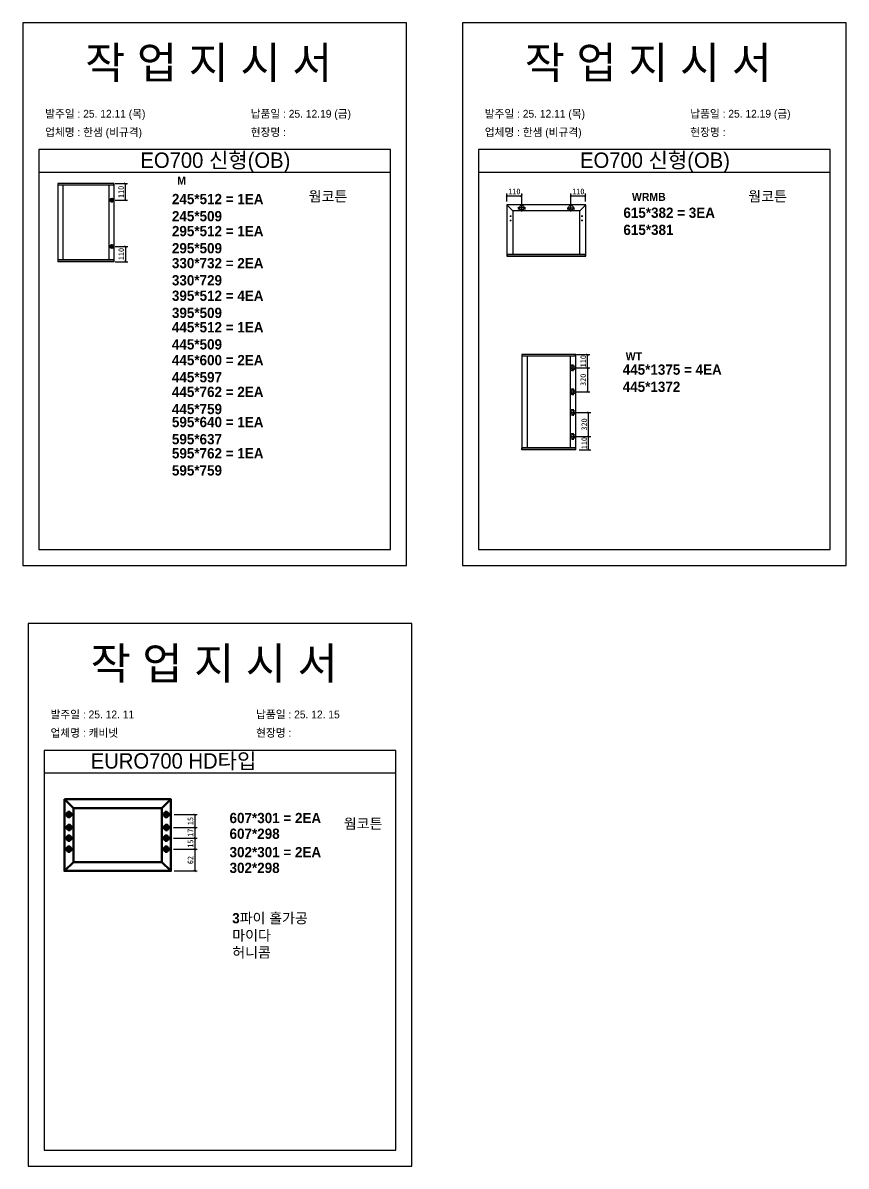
# Model space of a CAD drawing. Header units: millimetres. Extents: x -44117 to 256353, y -2095463 to 65325.
# Drawn here: x 110766 to 114371, y -554060 to -549053 of the extents above; entities that cross this region are included whole.
import ezdxf

# ---------------------------------------------------------------- set-up
doc = ezdxf.new("R2010")
doc.units = ezdxf.units.MM
doc.header["$LTSCALE"] = 10
doc.layers.add('Layer1', color=7, linetype='Continuous', lineweight=70)
doc.styles.add('MtX_Gulim', font='')
doc.styles.get('MtX_Gulim').set_extended_font_data('Gulim', bold=True)
doc.dimstyles.new('ISO-25', dxfattribs={"dimtxt": 2.5, "dimasz": 2.5, "dimexe": 1, "dimexo": 1, "dimtad": 1, "dimtxsty": 'Standard', "dimblk": 'ARCHTICK', "dimcen": 2.5, "dimadec": 0, "dimazin": 0, "dimtfac": 1, "dimtmove": 0, "dimatfit": 3, "dimfxl": 0, "dimarcsym": 0})

# ---------------------------------------------------------------- blocks, each defined once
blk = doc.blocks.new('_ArchTick')
at = {"color": 0, "linetype": 'ByBlock', "const_width": 0.15}
blk.add_lwpolyline([(-0.5, -0.5), (0.5, 0.5)], dxfattribs=at)
blk = doc.blocks.new('*D4211')
at = {"color": 0, "lineweight": -2}
for p, q in [((111170.1, -549756.6), (111224.8, -549756.6)), ((111214.8, -549830.2), (111214.8, -549756.6)), ((111170.1, -549830.2), (111224.8, -549830.2))]:
    blk.add_line(p, q, dxfattribs=at)
at = {"layer": 'Defpoints', "color": 0}
for p in [(111155.1, -549756.6), (111214.8, -549756.6), (111155.1, -549830.2)]:
    blk.add_point(p, dxfattribs=at)
at = {"color": 0, "lineweight": -2, "xscale": 10, "yscale": 10, "zscale": 10}
for p, rotation in [((111214.8, -549756.6), 90), ((111214.8, -549830.2), 270)]:
    blk.add_blockref('_ArchTick', p, dxfattribs=dict(at, rotation=rotation))
at = {"color": 0, "insert": (111196, -549793.4), "char_height": 25, "attachment_point": 5, "rotation": 90}
blk.add_mtext('110', dxfattribs=at)
blk = doc.blocks.new('*D4212')
at = {"color": 0, "lineweight": -2}
for p, q in [((111170.1, -550032.1), (111225.7, -550032.1)), ((111215.7, -550032.1), (111215.7, -550098.9)), ((111170.1, -550098.9), (111225.7, -550098.9))]:
    blk.add_line(p, q, dxfattribs=at)
at = {"layer": 'Defpoints', "color": 0}
for p in [(111155.1, -550032.1), (111155.1, -550098.9), (111215.7, -550098.9)]:
    blk.add_point(p, dxfattribs=at)
at = {"color": 0, "lineweight": -2, "xscale": 10, "yscale": 10, "zscale": 10}
for p, rotation in [((111215.7, -550032.1), 90), ((111215.7, -550098.9), 270)]:
    blk.add_blockref('_ArchTick', p, dxfattribs=dict(at, rotation=rotation))
at = {"color": 0, "insert": (111197, -550065.5), "char_height": 25, "attachment_point": 5, "rotation": 90}
blk.add_mtext('110', dxfattribs=at)
blk = doc.blocks.new('*D4213')
at = {"color": 0, "lineweight": -2}
for p, q in [((112885.7, -549834.8), (112885.7, -549800.2)), ((112885.7, -549810.2), (112950.3, -549810.2)), ((112950.3, -549847.5), (112950.3, -549800.2))]:
    blk.add_line(p, q, dxfattribs=at)
at = {"layer": 'Defpoints', "color": 0}
for p in [(112950.3, -549810.2), (112885.7, -549849.8), (112950.3, -549862.5)]:
    blk.add_point(p, dxfattribs=at)
at = {"color": 0, "lineweight": -2, "xscale": 10, "yscale": 10, "zscale": 10, "rotation": 180}
blk.add_blockref('_ArchTick', (112885.7, -549810.2), dxfattribs=at)
at = {"color": 0, "lineweight": -2, "xscale": 10, "yscale": 10, "zscale": 10}
blk.add_blockref('_ArchTick', (112950.3, -549810.2), dxfattribs=at)
at = {"color": 0, "insert": (112918, -549791.5), "char_height": 25, "attachment_point": 5}
blk.add_mtext('110', dxfattribs=at)
blk = doc.blocks.new('*D4214')
at = {"color": 0, "lineweight": -2}
for p, q in [((113165.8, -549847.5), (113165.8, -549800.2)), ((113165.8, -549810.2), (113230.3, -549810.2)), ((113230.3, -549834.8), (113230.3, -549800.2))]:
    blk.add_line(p, q, dxfattribs=at)
at = {"layer": 'Defpoints', "color": 0}
for p in [(113230.3, -549810.2), (113165.8, -549862.5), (113230.3, -549849.8)]:
    blk.add_point(p, dxfattribs=at)
at = {"color": 0, "lineweight": -2, "xscale": 10, "yscale": 10, "zscale": 10, "rotation": 180}
blk.add_blockref('_ArchTick', (113165.8, -549810.2), dxfattribs=at)
at = {"color": 0, "lineweight": -2, "xscale": 10, "yscale": 10, "zscale": 10}
blk.add_blockref('_ArchTick', (113230.3, -549810.2), dxfattribs=at)
at = {"color": 0, "insert": (113198.1, -549791.5), "char_height": 25, "attachment_point": 5}
blk.add_mtext('110', dxfattribs=at)
blk = doc.blocks.new('*D4215')
at = {"color": 0, "lineweight": -2}
for p, q in [((113190.6, -550505.9), (113248.5, -550505.9)), ((113238.5, -550563.7), (113238.5, -550505.9)), ((113190.6, -550563.7), (113248.5, -550563.7))]:
    blk.add_line(p, q, dxfattribs=at)
at = {"layer": 'Defpoints', "color": 0}
for p in [(113175.6, -550505.9), (113238.5, -550505.9), (113175.6, -550563.7)]:
    blk.add_point(p, dxfattribs=at)
at = {"color": 0, "lineweight": -2, "xscale": 10, "yscale": 10, "zscale": 10}
for p, rotation in [((113238.5, -550505.9), 90), ((113238.5, -550563.7), 270)]:
    blk.add_blockref('_ArchTick', p, dxfattribs=dict(at, rotation=rotation))
at = {"color": 0, "insert": (113219.7, -550534.8), "char_height": 25, "attachment_point": 5, "rotation": 90}
blk.add_mtext('110', dxfattribs=at)
blk = doc.blocks.new('*D4216')
at = {"color": 0, "lineweight": -2}
for p, q in [((113190.6, -550864.3), (113253.1, -550864.3)), ((113243.1, -550922.8), (113243.1, -550864.3)), ((113202.2, -550922.8), (113253.1, -550922.8))]:
    blk.add_line(p, q, dxfattribs=at)
at = {"layer": 'Defpoints', "color": 0}
for p in [(113175.6, -550864.3), (113243.1, -550864.3), (113187.2, -550922.8)]:
    blk.add_point(p, dxfattribs=at)
at = {"color": 0, "lineweight": -2, "xscale": 10, "yscale": 10, "zscale": 10}
for p, rotation in [((113243.1, -550864.3), 90), ((113243.1, -550922.8), 270)]:
    blk.add_blockref('_ArchTick', p, dxfattribs=dict(at, rotation=rotation))
at = {"color": 0, "insert": (113224.3, -550893.6), "char_height": 25, "attachment_point": 5, "rotation": 90}
blk.add_mtext('110', dxfattribs=at)
blk = doc.blocks.new('*D4217')
at = {"color": 0, "lineweight": -2}
for p, q in [((113190.6, -550759.1), (113253.1, -550759.1)), ((113243.1, -550864.3), (113243.1, -550759.1)), ((113190.6, -550864.3), (113253.1, -550864.3))]:
    blk.add_line(p, q, dxfattribs=at)
at = {"layer": 'Defpoints', "color": 0}
for p in [(113175.6, -550759.1), (113243.1, -550759.1), (113175.6, -550864.3)]:
    blk.add_point(p, dxfattribs=at)
at = {"color": 0, "lineweight": -2, "xscale": 10, "yscale": 10, "zscale": 10}
for p, rotation in [((113243.1, -550759.1), 90), ((113243.1, -550864.3), 270)]:
    blk.add_blockref('_ArchTick', p, dxfattribs=dict(at, rotation=rotation))
at = {"color": 0, "insert": (113224.3, -550811.7), "char_height": 25, "attachment_point": 5, "rotation": 90}
blk.add_mtext('320', dxfattribs=at)
blk = doc.blocks.new('*D4218')
at = {"color": 0, "lineweight": -2}
for p, q in [((113190.6, -550563.7), (113248.5, -550563.7)), ((113238.5, -550563.7), (113238.5, -550668.9)), ((113190.6, -550668.9), (113248.5, -550668.9))]:
    blk.add_line(p, q, dxfattribs=at)
at = {"layer": 'Defpoints', "color": 0}
for p in [(113175.6, -550563.7), (113175.6, -550668.9), (113238.5, -550668.9)]:
    blk.add_point(p, dxfattribs=at)
at = {"color": 0, "lineweight": -2, "xscale": 10, "yscale": 10, "zscale": 10}
for p, rotation in [((113238.5, -550563.7), 90), ((113238.5, -550668.9), 270)]:
    blk.add_blockref('_ArchTick', p, dxfattribs=dict(at, rotation=rotation))
at = {"color": 0, "insert": (113219.7, -550616.3), "char_height": 25, "attachment_point": 5, "rotation": 90}
blk.add_mtext('320', dxfattribs=at)
blk = doc.blocks.new('*D4232')
at = {"color": 0, "lineweight": -2}
for p, q in [((111429.3, -552671.5), (111528.9, -552671.5)), ((111518.9, -552671.5), (111518.9, -552767.3)), ((111429.3, -552767.3), (111528.9, -552767.3))]:
    blk.add_line(p, q, dxfattribs=at)
at = {"layer": 'Defpoints', "color": 0}
for p in [(111414.3, -552671.5), (111414.3, -552767.3), (111518.9, -552767.3)]:
    blk.add_point(p, dxfattribs=at)
at = {"color": 0, "lineweight": -2, "xscale": 10, "yscale": 10, "zscale": 10}
for p, rotation in [((111518.9, -552671.5), 90), ((111518.9, -552767.3), 270)]:
    blk.add_blockref('_ArchTick', p, dxfattribs=dict(at, rotation=rotation))
at = {"color": 0, "insert": (111500.1, -552719.4), "char_height": 25, "attachment_point": 5, "rotation": 90}
blk.add_mtext('62', dxfattribs=at)
blk = doc.blocks.new('*D4233')
at = {"color": 0, "lineweight": -2}
for p, q in [((111429.3, -552520), (111528.9, -552520)), ((111518.9, -552520), (111518.9, -552576.6)), ((111425.8, -552576.6), (111528.9, -552576.6))]:
    blk.add_line(p, q, dxfattribs=at)
at = {"layer": 'Defpoints', "color": 0}
for p in [(111414.3, -552520), (111410.8, -552576.6), (111518.9, -552576.6)]:
    blk.add_point(p, dxfattribs=at)
at = {"color": 0, "lineweight": -2, "xscale": 10, "yscale": 10, "zscale": 10}
for p, rotation in [((111518.9, -552520), 90), ((111518.9, -552576.6), 270)]:
    blk.add_blockref('_ArchTick', p, dxfattribs=dict(at, rotation=rotation))
at = {"color": 0, "insert": (111500.1, -552548.3), "char_height": 25, "attachment_point": 5, "rotation": 90}
blk.add_mtext('15', dxfattribs=at)
blk = doc.blocks.new('*D4234')
at = {"color": 0, "lineweight": -2}
for p, q in [((111425.8, -552576.6), (111528.9, -552576.6)), ((111518.9, -552576.6), (111518.9, -552623.2)), ((111425.3, -552623.2), (111528.9, -552623.2))]:
    blk.add_line(p, q, dxfattribs=at)
at = {"layer": 'Defpoints', "color": 0}
for p in [(111410.8, -552576.6), (111410.3, -552623.2), (111518.9, -552623.2)]:
    blk.add_point(p, dxfattribs=at)
at = {"color": 0, "lineweight": -2, "xscale": 10, "yscale": 10, "zscale": 10}
for p, rotation in [((111518.9, -552576.6), 90), ((111518.9, -552623.2), 270)]:
    blk.add_blockref('_ArchTick', p, dxfattribs=dict(at, rotation=rotation))
at = {"color": 0, "insert": (111500.1, -552599.9), "char_height": 25, "attachment_point": 5, "rotation": 90}
blk.add_mtext('17', dxfattribs=at)
blk = doc.blocks.new('*D4235')
at = {"color": 0, "lineweight": -2}
for p, q in [((111425.3, -552623.2), (111528.9, -552623.2)), ((111518.9, -552623.2), (111518.9, -552671.5)), ((111425.3, -552671.5), (111528.9, -552671.5))]:
    blk.add_line(p, q, dxfattribs=at)
at = {"layer": 'Defpoints', "color": 0}
for p in [(111410.3, -552623.2), (111410.3, -552671.5), (111518.9, -552671.5)]:
    blk.add_point(p, dxfattribs=at)
at = {"color": 0, "lineweight": -2, "xscale": 10, "yscale": 10, "zscale": 10}
for p, rotation in [((111518.9, -552623.2), 90), ((111518.9, -552671.5), 270)]:
    blk.add_blockref('_ArchTick', p, dxfattribs=dict(at, rotation=rotation))
at = {"color": 0, "insert": (111500.1, -552647.3), "char_height": 25, "attachment_point": 5, "rotation": 90}
blk.add_mtext('15', dxfattribs=at)

msp = doc.modelspace()

# ---------------------------------------------------------------- linework, layer by layer
for p, q in [((112376.12066, -549608.30068), (110836.12066, -549608.30068)), ((114300.91068, -549608.30068), (112760.91068, -549608.30068)), ((112376.12066, -549708.30068), (110836.12066, -549708.30068)), ((114300.91068, -549708.30068), (112760.91068, -549708.30068)), ((110919.27714, -549756.81515), (110919.27714, -550098.70203)), ((111165.77778, -549757.25788), (110919.27714, -549757.25788)), ((111165.77778, -549763.94804), (110919.27714, -549763.94804)), ((111165.53182, -549756.56919), (110919.5231, -549756.56919)), ((110941.16774, -549763.45612), (110941.16774, -550091.56915)), ((111143.64122, -550091.56915), (111143.64122, -549763.94804)), ((111164.54797, -549763.94804), (111164.54797, -549756.56919)), ((111165.77778, -550098.70203), (111165.77778, -549756.81515)), ((112885.43518, -549849.82217), (112885.43518, -550074.1625)), ((112911.77593, -549876.16292), (112885.52186, -549849.61289)), ((113230.32101, -549849.52621), (112885.73114, -549849.52621)), ((112911.77593, -549876.16292), (112911.77593, -550066.17148)), ((113204.27622, -549876.16292), (112911.77593, -549876.16292)), ((112966.39461, -549862.5486), (112934.10777, -549862.5486)), ((112939.30054, -549868.46787), (112934.56512, -549868.46787)), ((112936.93283, -549866.10016), (112936.93283, -549870.83558)), ((112950.25119, -549878.69202), (112950.25119, -549846.40518)), ((112965.93725, -549868.46787), (112961.20184, -549868.46787)), ((112963.56954, -549866.10016), (112963.56954, -549870.83558)), ((113149.65755, -549862.5486), (113181.94439, -549862.5486)), ((113154.85033, -549868.46787), (113150.11491, -549868.46787)), ((113152.48262, -549866.10016), (113152.48262, -549870.83558)), ((113165.80097, -549878.69202), (113165.80097, -549846.40518)), ((113181.48704, -549868.46787), (113176.75162, -549868.46787)), ((113179.11933, -549866.10016), (113179.11933, -549870.83558)), ((113204.27622, -549876.16292), (113230.53029, -549849.61289)), ((113204.27622, -550065.57955), (113204.27622, -549876.16292)), ((113230.61697, -550074.1625), (113230.61697, -549849.82217)), ((112898.75354, -549899.24807), (112904.67281, -549899.24807)), ((112898.75354, -549918.18974), (112904.67281, -549918.18974)), ((112901.71317, -549896.28844), (112901.71317, -549902.20771)), ((112901.71317, -549915.2301), (112901.71317, -549921.14937)), ((113217.29862, -549899.24807), (113211.37935, -549899.24807)), ((113217.29862, -549918.18974), (113211.37935, -549918.18974)), ((113214.33899, -549896.28844), (113214.33899, -549902.20771)), ((113214.33899, -549915.2301), (113214.33899, -549921.14937)), ((112885.43518, -550065.57955), (113230.61697, -550065.57955)), ((112885.43518, -550073.62976), (113230.32101, -550073.62976)), ((112885.73114, -550074.45846), (113230.32101, -550074.45846)), ((112886.91499, -550065.57955), (112886.91499, -550074.45846)), ((113229.13716, -550074.45846), (113229.13716, -550065.57955)), ((111165.77778, -550091.56915), (110919.27714, -550091.56915)), ((111165.77778, -550098.25931), (110919.27714, -550098.25931)), ((111165.53182, -550098.948), (110919.5231, -550098.948)), ((110920.50694, -550098.948), (110920.50694, -550091.56915)), ((111164.54797, -550091.56915), (111164.54797, -550098.948)), ((112950.29756, -550505.4114), (112950.29756, -550922.61927)), ((113187.29113, -550505.89072), (112950.29756, -550505.89072)), ((113187.29113, -550513.13366), (112950.29756, -550513.13366)), ((113187.02485, -550505.14512), (112950.56385, -550505.14512)), ((112951.62899, -550505.14512), (112951.62899, -550513.13366)), ((112973.99692, -550512.6011), (112973.99692, -550914.89701)), ((113163.32549, -550914.89701), (113163.32549, -550513.13366)), ((113185.95971, -550513.13366), (113185.95971, -550505.14512)), ((113187.29113, -550922.61927), (113187.29113, -550505.4114)), ((113161.05001, -550563.7278), (113190.09918, -550563.7278)), ((113172.91175, -550551.74498), (113168.65119, -550551.74498)), ((113172.91175, -550575.71062), (113168.65119, -550575.71062)), ((113170.78147, -550549.6147), (113170.78147, -550553.87525)), ((113170.78147, -550573.58034), (113170.78147, -550577.8409)), ((113175.5746, -550578.25239), (113175.5746, -550549.20321)), ((113161.05001, -550668.91034), (113190.09918, -550668.91034)), ((113172.91175, -550656.92751), (113168.65119, -550656.92751)), ((113172.91175, -550680.89316), (113168.65119, -550680.89316)), ((113170.78147, -550654.79723), (113170.78147, -550659.05779)), ((113170.78147, -550678.76288), (113170.78147, -550683.02343)), ((113175.5746, -550654.38575), (113175.5746, -550683.43493)), ((113161.05001, -550759.12034), (113190.09918, -550759.12034)), ((113172.91175, -550747.13751), (113168.65119, -550747.13751)), ((113172.91175, -550771.10315), (113168.65119, -550771.10315)), ((113170.78147, -550745.00723), (113170.78147, -550749.26779)), ((113170.78147, -550768.97287), (113170.78147, -550773.23343)), ((113175.5746, -550744.59575), (113175.5746, -550773.64493)), ((113161.05001, -550864.30287), (113190.09918, -550864.30287)), ((113172.91175, -550852.32004), (113168.65119, -550852.32004)), ((113172.91175, -550876.28568), (113168.65119, -550876.28568)), ((113170.78147, -550850.18976), (113170.78147, -550854.45031)), ((113170.78147, -550874.1554), (113170.78147, -550878.41596)), ((113175.5746, -550849.77828), (113175.5746, -550878.82746)), ((113187.29113, -550914.89701), (112950.29756, -550914.89701)), ((113187.29113, -550922.13996), (112950.29756, -550922.13996)), ((113187.02485, -550922.88556), (112950.56385, -550922.88556)), ((112951.62899, -550922.88556), (112951.62899, -550914.89701)), ((113185.95971, -550914.89701), (113185.95971, -550922.88556)), ((112399.8295, -552238.95011), (110859.8295, -552238.95011)), ((112399.8295, -552338.95011), (110859.8295, -552338.95011))]:
    msp.add_line(p, q)
at = {"color": 1}
for p in [(110300.49669, 21924.9366), (110300.49669, 14161.07811), (110300.49669, 18584.38997), (110300.49669, 10820.53148), (110300.49669, 18627.87121), (110300.49669, 10864.01272), (110300.49669, 15287.32457), (110300.49669, 7523.46608), (110300.49669, 3746.75115), (110300.49669, 21924.9366), (110300.49669, 14161.07811), (110300.49669, 18584.38997), (110300.49669, 10820.53148), (110300.49669, 18627.87121), (110300.49669, 10864.01272), (110300.49669, 15287.32457), (110300.49669, 7523.46608), (110300.49669, 3746.75115), (110300.49669, 21924.9366), (110300.49669, 14161.07811), (110300.49669, 18584.38997), (110300.49669, 10820.53148), (110300.49669, 18627.87121), (110300.49669, 10864.01272), (110300.49669, 15287.32457), (110300.49669, 7523.46608), (110300.49669, 3746.75115), (110300.49669, 21924.9366), (110300.49669, 14161.07811), (110300.49669, 18584.38997), (110300.49669, 10820.53148), (110300.49669, 18627.87121), (110300.49669, 10864.01272), (110300.49669, 15287.32457), (110300.49669, 7523.46608), (110300.49669, 3746.75115), (110300.49669, 21924.9366), (110300.49669, 14161.07811), (110300.49669, 18584.38997), (110300.49669, 10820.53148), (110300.49669, 18627.87121), (110300.49669, 10864.01272), (110300.49669, 15287.32457), (110300.49669, 7523.46608), (110300.49669, 3746.75115), (110300.49669, 21924.9366), (110300.49669, 14161.07811), (110300.49669, 18584.38997), (110300.49669, 10820.53148), (110300.49669, 18627.87121), (110300.49669, 10864.01272), (110300.49669, 15287.32457), (110300.49669, 7523.46608), (110300.49669, 3746.75115), (110300.49669, 21924.9366), (110300.49669, 14161.07811), (110300.49669, 18584.38997), (110300.49669, 10820.53148), (110300.49669, 18627.87121), (110300.49669, 10864.01272), (110300.49669, 15287.32457), (110300.49669, 7523.46608), (110300.49669, 3746.75115), (110300.49669, 21924.9366), (110300.49669, 14161.07811), (110300.49669, 18584.38997), (110300.49669, 10820.53148), (110300.49669, 18627.87121), (110300.49669, 10864.01272), (110300.49669, 15287.32457), (110300.49669, 7523.46608), (110300.49669, 3746.75115), (110300.49669, 21924.9366), (110300.49669, 14161.07811), (110300.49669, 18584.38997), (110300.49669, 10820.53148), (110300.49669, 18627.87121), (110300.49669, 10864.01272), (110300.49669, 15287.32457), (110300.49669, 7523.46608), (110300.49669, 3746.75115), (110300.49669, 21924.9366), (110300.49669, 14161.07811), (110300.49669, 18584.38997), (110300.49669, 10820.53148), (110300.49669, 18627.87121), (110300.49669, 10864.01272), (110300.49669, 15287.32457), (110300.49669, 7523.46608), (110300.49669, 3746.75115), (110300.49669, 12702.87182), (110300.49669, 4939.01333), (110300.49669, 9362.32519), (110300.49669, 1598.4667), (110300.49669, 9405.80642), (110300.49669, 1641.94794), (110300.49669, 6065.25979), (110300.49669, -1698.5987), (110300.49669, -5475.31363), (110300.49669, 12702.87182), (110300.49669, 4939.01333), (110300.49669, 9362.32519), (110300.49669, 1598.4667), (110300.49669, 9405.80642), (110300.49669, 1641.94794), (110300.49669, 6065.25979), (110300.49669, -1698.5987), (110300.49669, -5475.31363), (110300.49669, 12702.87182), (110300.49669, 4939.01333), (110300.49669, 9362.32519), (110300.49669, 1598.4667), (110300.49669, 9405.80642), (110300.49669, 1641.94794), (110300.49669, 6065.25979), (110300.49669, -1698.5987), (110300.49669, -5475.31363), (110300.49669, 12702.87182), (110300.49669, 4939.01333), (110300.49669, 9362.32519), (110300.49669, 1598.4667), (110300.49669, 9405.80642), (110300.49669, 1641.94794), (110300.49669, 6065.25979), (110300.49669, -1698.5987), (110300.49669, -5475.31363), (110300.49669, 12702.87182), (110300.49669, 4939.01333), (110300.49669, 9362.32519), (110300.49669, 1598.4667), (110300.49669, 9405.80642), (110300.49669, 1641.94794), (110300.49669, 6065.25979), (110300.49669, -1698.5987), (110300.49669, -5475.31363)]:
    msp.add_xline(p, (0, 1), dxfattribs=at)
for points in [[(110766.12066, -551429.13096), (112446.12066, -551429.13096), (112446.12066, -549053.13096), (110766.12066, -549053.13096)], [(112690.91068, -551429.13096), (114370.91068, -551429.13096), (114370.91068, -549053.13096), (112690.91068, -549053.13096)], [(110789.8295, -554059.78039), (112469.8295, -554059.78039), (112469.8295, -551683.78039), (110789.8295, -551683.78039)]]:
    msp.add_lwpolyline(points, close=True)
for points in [[(110836.12066, -549608.30068), (110836.12066, -551359.13096), (112376.12066, -551359.13096), (112376.12066, -549608.30068)], [(112760.91068, -549608.30068), (112760.91068, -551359.13096), (114300.91068, -551359.13096), (114300.91068, -549608.30068)], [(110859.8295, -552238.95011), (110859.8295, -553989.78039), (112399.8295, -553989.78039), (112399.8295, -552238.95011)]]:
    msp.add_lwpolyline(points)
for centre, radius in [((112936.93283, -549868.46787), 0.94708), ((112950.25119, -549862.5486), 10.35872), ((112963.56954, -549868.46787), 0.94708), ((113152.48262, -549868.46787), 0.94708), ((113165.80097, -549862.5486), 10.35872), ((113179.11933, -549868.46787), 0.94708), ((112901.71317, -549899.24807), 0.88789), ((112901.71317, -549918.18973), 0.88789), ((113214.33899, -549899.24807), 0.88789), ((113214.33899, -549918.18973), 0.88789), ((113175.5746, -550563.7278), 9.31997), ((113170.78147, -550551.74498), 0.85211), ((113170.78147, -550575.71062), 0.85211), ((113175.5746, -550668.91034), 9.31997), ((113170.78147, -550656.92751), 0.85211), ((113170.78147, -550680.89316), 0.85211), ((113175.5746, -550759.12034), 9.31997), ((113170.78147, -550747.13751), 0.85211), ((113170.78147, -550771.10315), 0.85211), ((113175.5746, -550864.30287), 9.31997), ((113170.78147, -550852.32004), 0.85211), ((113170.78147, -550876.28568), 0.85211)]:
    msp.add_circle(centre, radius)
for centre, radius, start, end in [((111165.53182, -549756.81515), 0.24596, 0, 90), ((112885.73114, -549849.82217), 0.29596, 90, 180), ((113230.32101, -549849.82217), 0.29596, 0, 90), ((112885.73114, -550074.1625), 0.29596, 180, 270), ((113230.32101, -550074.1625), 0.29596, 270, 0), ((110919.5231, -550098.70204), 0.24596, 180, 270), ((111165.53182, -550098.70204), 0.24596, 270, 0), ((112950.56385, -550505.4114), 0.26628, 90, 180), ((113187.02485, -550505.4114), 0.26628, 0, 90), ((112950.56385, -550922.61927), 0.26628, 180, 270), ((113187.02485, -550922.61927), 0.26628, 270, 0)]:
    msp.add_arc(centre, radius, start, end)
at = {"layer": 'Layer1'}
for p, q in [((111155.13979, -549821.12046), (111155.13979, -549839.25087)), ((111155.13979, -550041.12883), (111155.13979, -550022.99842)), ((110948.37586, -552453.33383), (110987.61829, -552492.57625)), ((111375.05664, -552492.57625), (111414.29907, -552453.33383)), ((110967.86085, -552503.7049), (110967.86085, -552536.32802)), ((111393.9655, -552503.7049), (111393.9655, -552536.32802)), ((110968.39615, -552560.32721), (110968.39615, -552592.95032)), ((111394.50081, -552560.32721), (111394.50081, -552592.95032)), ((110967.86085, -552606.89895), (110967.86085, -552639.52206)), ((111393.9655, -552606.89895), (111393.9655, -552639.52206)), ((110967.86085, -552655.1623), (110967.86085, -552687.78541)), ((111393.9655, -552655.1623), (111393.9655, -552687.78541)), ((110948.37586, -552767.27325), (110987.61829, -552728.03082)), ((110987.61829, -552728.03082), (110948.37586, -552767.27325)), ((111375.05664, -552728.03082), (111414.29907, -552767.27325))]:
    msp.add_line(p, q, dxfattribs=at)
for points in [[(111164.20499, -549830.18566), (111146.07459, -549830.18566)], [(111164.20499, -550032.06362), (111146.07459, -550032.06362)], [(110948.37586, -552453.33383), (110948.37586, -552767.27325), (111414.29907, -552767.27325), (111414.29907, -552453.33383)], [(110984.1724, -552520.01646), (110951.54929, -552520.01646)], [(110987.61829, -552492.57625), (110987.61829, -552728.03082), (111375.05664, -552728.03082), (111375.05664, -552492.57625)], [(111410.27706, -552520.01646), (111377.65394, -552520.01646)], [(110984.70771, -552576.63877), (110952.0846, -552576.63877)], [(111410.81236, -552576.63877), (111378.18925, -552576.63877)], [(110984.1724, -552623.21051), (110951.54929, -552623.21051)], [(111410.27706, -552623.21051), (111377.65394, -552623.21051)], [(110984.1724, -552671.47385), (110951.54929, -552671.47385)], [(111410.27706, -552671.47385), (111377.65394, -552671.47385)]]:
    msp.add_lwpolyline(points, close=True, dxfattribs=at)
for centre, radius in [((111155.13979, -549830.18566), 6.04347), ((111155.13979, -550032.06362), 6.04347), ((110967.86085, -552520.01646), 10.87437), ((111393.9655, -552520.01646), 10.87437), ((110968.39615, -552576.63877), 10.87437), ((111394.50081, -552576.63877), 10.87437), ((110967.86085, -552623.21051), 10.87437), ((111393.9655, -552623.21051), 10.87437), ((110967.86085, -552671.47385), 10.87437), ((111393.9655, -552671.47385), 10.87437)]:
    msp.add_circle(centre, radius, dxfattribs=at)

# ---------------------------------------------------------------- texts
at = {"linetype": 'Continuous', "style": 'MtX_Gulim'}
for s, height, p in [('M', 35.04934, (111441.98772, -549761.36608)), ('WRMB', 35.049344, (113433.1681, -549832.7678)), ('WT', 35.049344, (113405.78165, -550530.50741))]:
    msp.add_text(s, height=height, dxfattribs=at).set_placement(p)
at = {"attachment_point": 1}
for s, width, gutter_width, heights, insert, char_height in [('{\\fGulim|b0|i0|c129|p50;작 업 지 시 서}', 3307.3198183, 12.5, [-155.84554], (111038.92727, -549157.29347), 140), ('{\\fGulim|b0|i0|c129|p50;작 업 지 시 서}', 3307.3198183, 12.5, [-155.84554], (112963.71728, -549157.29347), 140), ('\\pt11;{\\fGulim|b0|i0|c129|p50;발주일 : 25. 12.11 (목)}', 3307.3198183, 12.5, [34.50412], (110863.71791, -549434.01389), 34.3), ('{\\fGulim|b0|i0|c129|p50;납품일 : 25. 12.19 (금)}', 3307.3198183, 12.5, [35.09023], (111763.69589, -549434.01389), 34.3), ('\\pt11;{\\fGulim|b0|i0|c129|p50;발주일 : 25. 12.11 (목)}', 3307.3198183, 12.5, [34.50412], (112788.50793, -549434.01389), 34.3), ('{\\fGulim|b0|i0|c129|p50;납품일 : 25. 12.19 (금)}', 3307.3198183, 12.5, [35.09023], (113688.48591, -549434.01389), 34.3), ('{\\fGulim|b0|i0|c129|p50;업체명 : 한샘 (비규격)}', 3307.3198183, 12.5, [36.11279], (110863.71791, -549514.67007), 34.3), ('{\\fGulim|b0|i0|c129|p50;현장명 : }', 3307.3198183, 12.5, [-38.2735], (111763.69589, -549514.67007), 34.3), ('{\\fGulim|b0|i0|c129|p50;업체명 : 한샘 (비규격)}', 3307.3198183, 12.5, [36.11279], (112788.50793, -549514.67007), 34.3), ('{\\fGulim|b0|i0|c129|p50;현장명 : }', 3307.3198183, 12.5, [-38.2735], (113688.48591, -549514.67007), 34.3), ('{\\fGulim|b0|i0|c129|p50;EO700 신형(OB)}', 1597.0710432, 6.03612, [-85.06834], (111280.99817, -549620.72891), 67.6045736), ('{\\fGulim|b0|i0|c129|p50;EO700 신형(OB)}', 1597.0710432, 6.03612, [-85.06834], (113205.78818, -549620.72891), 67.6045736), ('{\\f굴림|b1|i0|c129|p50;245*512 = 1EA\\P\\C1;245*509}', 13607.1496112, 175, [-121.30952], (111418.76056, -549802.10157), 45), ('{\\f굴림|b1|i0|c129|p50;웜코튼}', 13607.1496112, 175, [40.38718], (112017.53422, -549790.31727), 45), ('{\\f굴림|b1|i0|c129|p50;웜코튼}', 13607.1496112, 175, [40.38718], (113942.32423, -549790.31727), 45), ('{\\f굴림|b1|i0|c129|p50;615*382 = 3EA\\P\\C1;615*381}', 13607.1496112, 175, [-121.36905], (113395.60723, -549862.06117), 45), ('{\\f굴림|b1|i0|c129|p50;295*512 = 1EA\\P\\C1;295*509}', 13607.1496112, 175, [-121.25], (111418.76056, -549942.46405), 45), ('{\\f굴림|b1|i0|c129|p50;330*732 = 2EA\\P\\C1;330*729}', 13607.1496112, 175, [-121.25], (111418.76056, -550082.82654), 45), ('{\\f굴림|b1|i0|c129|p50;395*512 = 4EA\\P\\C1;395*509}', 13607.1496112, 175, [-121.25], (111418.76056, -550225.54805), 45), ('{\\f굴림|b1|i0|c129|p50;445*512 = 1EA\\P\\C1;445*509}', 13607.1496112, 175, [-121.30952], (111418.76056, -550363.5515), 45), ('{\\f굴림|b1|i0|c129|p50;445*600 = 2EA\\P\\C1;445*597}', 13607.1496112, 175, [-121.36905], (111418.76056, -550507.45253), 45), ('{\\f굴림|b1|i0|c129|p50;445*1375 = 4EA\\P\\C1;445*1372}', 13607.1496112, 175, [-121.36905], (113392.67369, -550549.19226), 45), ('{\\f굴림|b1|i0|c129|p50;445*762 = 2EA\\P\\C1;445*759}', 13607.1496112, 175, [-121.36905], (111418.76056, -550646.6355), 45), ('{\\f굴림|b1|i0|c129|p50;595*640 = 1EA\\P\\C1;595*637}', 13607.1496112, 175, [-121.30952], (111418.76056, -550778.74136), 45), ('{\\f굴림|b1|i0|c129|p50;595*762 = 1EA\\P\\C1;595*759}', 13607.1496112, 175, [-121.30952], (111418.76056, -550915.5653), 45), ('{\\fGulim|b0|i0|c129|p50;작 업 지 시 서}', 3307.3198183, 12.5, [-155.84554], (111062.63611, -551787.9429), 140), ('\\pt11;{\\fGulim|b0|i0|c129|p50;발주일 : 25. 12. 11}', 3307.3198183, 12.5, [34.50412], (110887.42675, -552064.66332), 34.3), ('{\\fGulim|b0|i0|c129|p50;납품일 : 25. 12. 15}', 3307.3198183, 12.5, [35.09023], (111787.40474, -552064.66332), 34.3), ('{\\fGulim|b0|i0|c129|p50;업체명 : 캐비넷}', 3307.3198183, 12.5, [36.11279], (110887.42675, -552145.3195), 34.3), ('{\\fGulim|b0|i0|c129|p50;현장명 : }', 3307.3198183, 12.5, [-38.2735], (111787.40474, -552145.3195), 34.3), ('{\\fGulim|b0|i0|c129|p50;EURO700 HD타입}', 1597.0710432, 6.03612, [-75.25622], (111063.50305, -552251.37835), 67.6045736), ('{\\f굴림|b1|i0|c129|p50;607*301 = 2EA }', 13607.1496112, 175, [-46.36905], (111671.11082, -552512.74631), 45), ('{\\f굴림|b1|i0|c129|p50;웜코튼}', 13607.1496112, 175, [-48.57143], (112171.48096, -552537.45171), 45), ('{\\f굴림|b1|i0|c129|p50;\\C1;607*298}', 13607.1496112, 175, [-46.19048], (111671.11082, -552581.55617), 45), ('{\\f굴림|b1|i0|c129|p50;302*301 = 2EA }', 13607.1496112, 175, [-46.36905], (111671.11082, -552662.21805), 45), ('{\\f굴림|b1|i0|c129|p50;\\C1;302*298}', 13607.1496112, 175, [-46.13095], (111671.11082, -552731.02791), 45), ('{\\f굴림|b1|i0|c129|p50;3파이 홀가공\\P마이다\\P허니콤}', 13607.1496112, 175, [-204.04762], (111682.69523, -552951.4042), 45)]:
    msp.add_mtext_dynamic_manual_height_columns(s, width=width, gutter_width=gutter_width, heights=heights, dxfattribs=dict(at, insert=insert, char_height=char_height))

# ---------------------------------------------------------------- dimensions: what is measured, and where the dimension line sits
for base, p1, p2, text, picture, middle in [((111214.75357, -549756.56919), (111155.13979, -549830.18566), (111155.13979, -549756.56919), '110', '*D4211', (111196.00357, -549793.37743)), ((111215.70704, -550098.948), (111155.13979, -550032.06362), (111155.13979, -550098.948), '110', '*D4212', (111196.95704, -550065.50581)), ((113238.49973, -550668.91034), (113175.5746, -550563.7278), (113175.5746, -550668.91034), '320', '*D4218', (113219.74973, -550616.31907)), ((113243.07119, -550759.12034), (113175.5746, -550864.30287), (113175.5746, -550759.12034), '320', '*D4217', (113224.32119, -550811.7116)), ((113243.07119, -550864.30287), (113187.21314, -550922.80757), (113175.5746, -550864.30287), '110', '*D4216', (113224.32119, -550893.55522))]:
    dim = msp.add_linear_dim(base=base, p1=p1, p2=p2, angle=90, text=text, dimstyle='ISO-25', override={"dimscale": 10, "dimasz": 1, "dimexo": 1.5, "dimtxsty": 'Standard'})
    dim.commit()
    dim.dimension.update_dxf_attribs({"geometry": picture, "text_midpoint": middle})
for base, p1, p2, picture, middle in [((112950.25119, -549810.24177), (112885.73114, -549849.82217), (112950.25119, -549862.5486), '*D4213', (112917.99116, -549791.49177)), ((113230.32101, -549810.24177), (113165.80097, -549862.5486), (113230.32101, -549849.82217), '*D4214', (113198.06099, -549791.49177))]:
    dim = msp.add_linear_dim(base=base, p1=p1, p2=p2, text='110', dimstyle='ISO-25', override={"dimscale": 10, "dimasz": 1, "dimexo": 1.5, "dimtxsty": 'Standard'})
    dim.commit()
    dim.dimension.update_dxf_attribs({"geometry": picture, "text_midpoint": middle})
for base, p1, p2, text, picture, middle in [((113238.49973, -550505.89072), (113175.5746, -550563.7278), (113175.5746, -550505.89072), '110', '*D4215', (113238.49973, -550534.80926)), ((111518.85756, -552576.63877), (111414.29907, -552520.01646), (111410.81236, -552576.63877), '15', '*D4233', (111518.85756, -552548.32761)), ((111518.85756, -552623.21051), (111410.81236, -552576.63877), (111410.27706, -552623.21051), '17', '*D4234', (111518.85756, -552599.92464)), ((111518.85756, -552671.47385), (111410.27706, -552623.21051), (111410.27706, -552671.47385), '15', '*D4235', (111518.85756, -552647.34218)), ((111518.85756, -552767.27325), (111414.29907, -552671.47385), (111414.29907, -552767.27325), '62', '*D4232', (111518.85756, -552719.37355))]:
    dim = msp.add_linear_dim(base=base, p1=p1, p2=p2, angle=90, text=text, dimstyle='ISO-25', override={"dimscale": 10, "dimasz": 1, "dimexo": 1.5, "dimtxsty": 'Standard'})
    dim.commit()
    dim.dimension.update_dxf_attribs({"geometry": picture, "text_midpoint": middle, "dimtype": 160})

doc.saveas('drawing.dxf')
